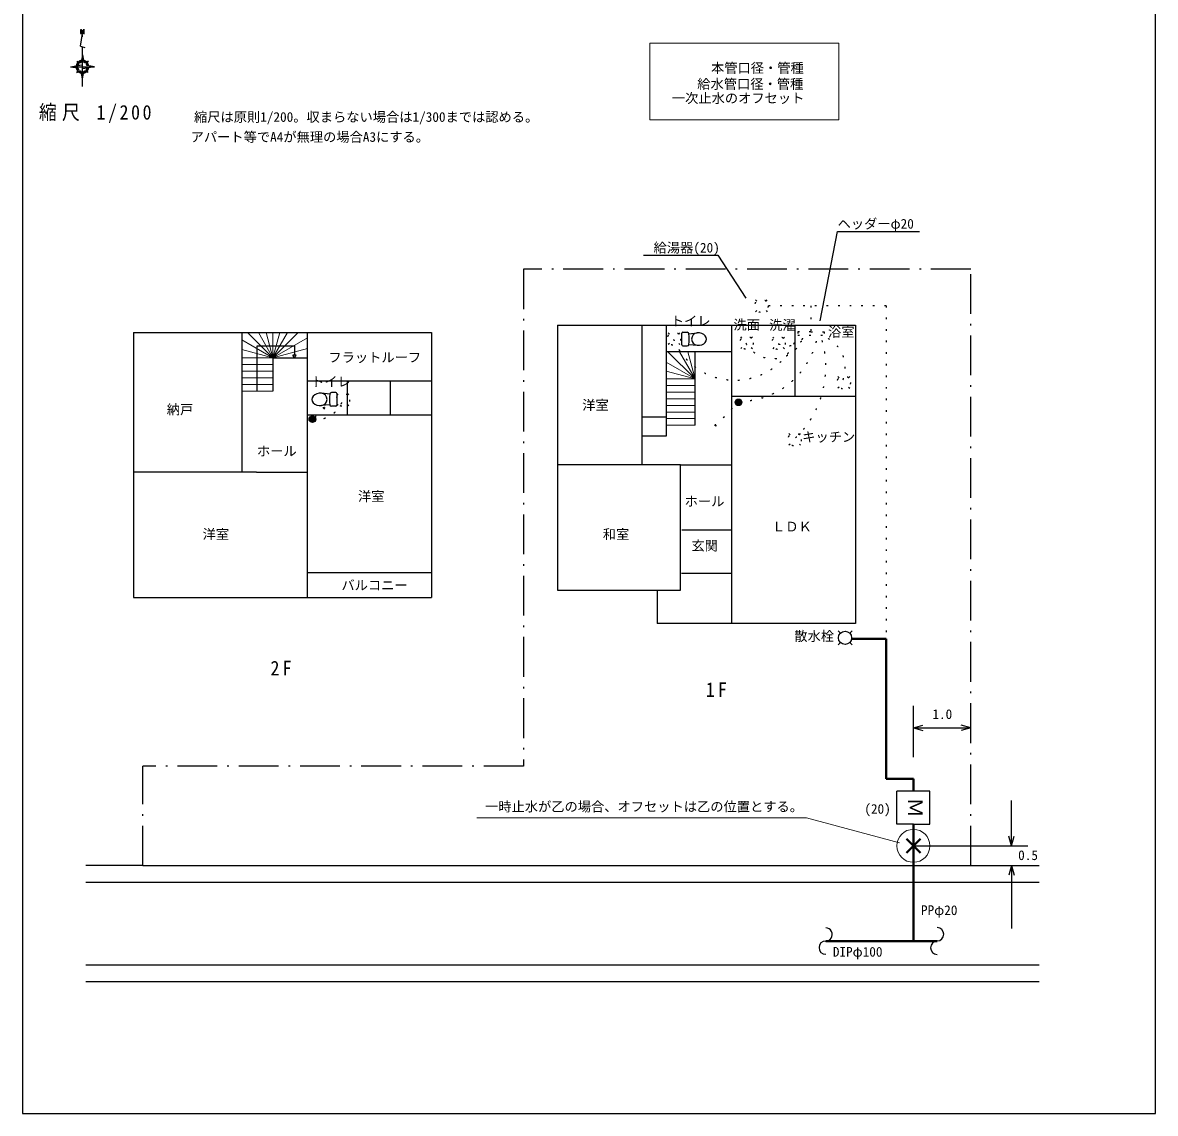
# Model space of a CAD drawing. Units: millimetres, scale not verified, with parts at other scales. Extents: x 50814 to 180797, y 13681 to 153903.
# Drawn here: x 52687 to 86887, y 14281 to 47203 of the extents above; entities that cross this region are included whole.
import ezdxf
from ezdxf.enums import TextEntityAlignment as Align

# ---------------------------------------------------------------- set-up
doc = ezdxf.new("R2010")
doc.units = ezdxf.units.MM
doc.header["$LTSCALE"] = 200
doc.linetypes.add('DASHED_DOTTED', pattern=[9.25, 6, -1.5, 0.25, -1.5])
doc.linetypes.add('DOTTED', pattern=[1.75, 0.25, -1.5])
doc.layers.add('凡例他', color=1, linetype='Continuous', lineweight=9)
doc.layers.add('芯', color=7, linetype='Continuous', lineweight=25)
doc.styles.add('ＭＳ 明朝', font='')
doc.styles.get('ＭＳ 明朝').set_extended_font_data('MS Mincho')

msp = doc.modelspace()

# ---------------------------------------------------------------- linework, layer by layer
at = {"layer": '凡例他'}
for p, q in [((71626.6, 46580.2), (71626.6, 44273.2)), ((71626.6, 46580.2), (77331.7, 46580.2)), ((77331.7, 46580.2), (77331.7, 44273.2)), ((71626.6, 44273.2), (77331.7, 44273.2)), ((71529.7, 23200.9), (66403.3, 23200.9)), ((76350.3, 23200.9), (71529.7, 23200.9)), ((79158, 22448.5), (76350.3, 23200.9))]:
    msp.add_line(p, q, dxfattribs=at)
msp.add_circle((79581.4, 22355.3), 497.3, dxfattribs=at)
at = {"layer": '芯'}
for p, q in [((52687.2, 61081), (52687.2, 14281)), ((86887.2, 14281), (86887.2, 61081)), ((76766.4, 38198.1), (77292.6, 40897.7)), ((77292.6, 40897.7), (79763.4, 40897.7)), ((71435.9, 40188.5), (73677.9, 40188.5)), ((73677.9, 40188.5), (74524.4, 38884.5)), ((68836.4, 38069.8), (77836.4, 38069.8)), ((68836.4, 38069.8), (68836.4, 30069.8)), ((71394.5, 33855.8), (71394.5, 38069.8)), ((72112.7, 38064.5), (72112.7, 34718.9)), ((74096.8, 29069.8), (74096.8, 38069.8)), ((75997.3, 38069.8), (75997.3, 37063)), ((77836.4, 38069.8), (77836.4, 29069.8)), ((56031.1, 37847.9), (65031.1, 37847.9)), ((56031.1, 37847.9), (56031.1, 29847.9)), ((59307.4, 37842.6), (59307.4, 34496.9)), ((61291.4, 29847.9), (61291.4, 37847.9)), ((65031.1, 37847.9), (65031.1, 29847.9)), ((72591.4, 37476.1), (72591.4, 37826.1)), ((72621.4, 37856.1), (72752.6, 37856.1)), ((72802.5, 37810.1), (73053.5, 37836.7)), ((59770.2, 37448), (60895.3, 37448)), ((59770.2, 36084.2), (59770.2, 37448)), ((60895.3, 37448), (60895.3, 37170.8)), ((72621.4, 37446.1), (72752.6, 37446.1)), ((72802.5, 37492.1), (73053.5, 37465.4)), ((60244.6, 37084.2), (61288.4, 37084.2)), ((60244.6, 37084.2), (60244.6, 36084.2)), ((60895.3, 37084.2), (60845.3, 37170.8)), ((60945.3, 37170.8), (60845.3, 37170.8)), ((60895.3, 37084.2), (60945.3, 37170.8)), ((74093.9, 37270.5), (72112.7, 37270.5)), ((72991.5, 35050), (72991.5, 37270.5)), ((75997.3, 37063), (75997.3, 35931.6)), ((61291.4, 36395.6), (65031.1, 36395.6)), ((62484.6, 36395.6), (62484.6, 35368)), ((63783.2, 36395.6), (63783.2, 35368)), ((61959.5, 35989.8), (61708.4, 36016.5)), ((62140.6, 36035.8), (62009.4, 36035.8)), ((62170.6, 36005.8), (62170.6, 35655.8)), ((74104.4, 35931.6), (77836.4, 35931.6)), ((61959.5, 35671.8), (61708.4, 35645.2)), ((62140.6, 35625.8), (62009.4, 35625.8)), ((61291.4, 35368), (65031.1, 35368)), ((71394.5, 35304.8), (72112.7, 35304.8)), ((72112.7, 34718.9), (71394.5, 34718.9)), ((59307.4, 34496.9), (59307.4, 33633.8)), ((59747.2, 33633.8), (56035.2, 33633.8)), ((59747.2, 33633.8), (61291.4, 33633.8)), ((72552.6, 33855.8), (68840.6, 33855.8)), ((72552.6, 30069.8), (72552.6, 33855.8)), ((72552.6, 33855.8), (74096.8, 33855.8)), ((72589.7, 31889.6), (74078.7, 31889.6)), ((61291.4, 30603.3), (65031.1, 30603.3)), ((72582.3, 30589.3), (74096.8, 30589.3)), ((56031.1, 29847.9), (59044.3, 29847.9)), ((59044.3, 29847.9), (59747.2, 29847.9)), ((59747.2, 29847.9), (65031.1, 29847.9)), ((68836.4, 30069.8), (71849.7, 30069.8)), ((71849.7, 30069.8), (71849.7, 29069.8)), ((71849.7, 30069.8), (72552.6, 30069.8)), ((77836.4, 29069.8), (71849.7, 29069.8)), ((77376.6, 28774.1), (77305.9, 28844.8)), ((77659.5, 28774.1), (77730.2, 28844.8)), ((77376.6, 28491.2), (77305.9, 28420.5)), ((77659.5, 28491.2), (77730.2, 28420.5)), ((79581.4, 25035), (79581.4, 26581.4)), ((79581.4, 25915.4), (79871.1, 25993)), ((81312, 25915.4), (81022.2, 25993)), ((79579.7, 25915.4), (81312, 25915.4)), ((79581.4, 25915.4), (79871.1, 25837.8)), ((81312, 25915.4), (81022.2, 25837.8)), ((79081.4, 23010.5), (79081.4, 24010.5)), ((80081.4, 24010.5), (79081.4, 24010.5)), ((80081.4, 23010.5), (80081.4, 24010.5)), ((82544.4, 22392.1), (82544.4, 23724.1)), ((79581.4, 23010.5), (79081.4, 23010.5)), ((79581.4, 23010.5), (80081.4, 23010.5)), ((82544.4, 22355.3), (82466.8, 22645.1)), ((82544.4, 22355.3), (82622.1, 22645.1)), ((79581.4, 21759.4), (79581.4, 22355.3)), ((79581.4, 22355.3), (83038.5, 22355.3)), ((82544.4, 22392.1), (82544.4, 22355.3)), ((56312, 21759.4), (54598, 21759.4)), ((56312, 21759.4), (81312, 21759.4)), ((81312, 21759.4), (83377.5, 21759.4)), ((82544.4, 21759.4), (82466.8, 21469.6)), ((82544.4, 21759.4), (82544.4, 19857.1)), ((82544.4, 21759.4), (82622.1, 21469.6)), ((54598, 21259.4), (83377.5, 21259.4)), ((54598, 18759.4), (83377.5, 18759.4)), ((54598, 18259.4), (83377.5, 18259.4)), ((52687.2, 14281), (86887.2, 14281))]:
    msp.add_line(p, q, dxfattribs=at)
at = {"layer": '芯', "linetype": 'DASHED_DOTTED'}
for p, q in [((54429.4, 46491.4), (54492.7, 46871.2)), ((54464.9, 46991.2), (54432.7, 46991.2)), ((54432.7, 46871.2), (54468.7, 46871.2)), ((54438.7, 46985.2), (54438.7, 46877.2)), ((54462.7, 46973.7), (54462.7, 46877.2)), ((54515.1, 46887), (54464.9, 46991.2)), ((54470.3, 46975.4), (54520.4, 46871.2)), ((54492.7, 45271.2), (54492.7, 46871.2)), ((54552.7, 46991.2), (54516.7, 46991.2)), ((54520.4, 46871.2), (54552.7, 46871.2)), ((54522.7, 46888.8), (54522.7, 46985.2)), ((54546.7, 46877.2), (54546.7, 46985.2)), ((54429.4, 46491.4), (54567.7, 46454.3)), ((54492.7, 46231.2), (54455.9, 46010.4)), ((54492.7, 46231.2), (54529.5, 46010.4)), ((54132.7, 45871.2), (54477.5, 45928.7)), ((54132.7, 45871.2), (54852.7, 45871.2)), ((54132.7, 45871.2), (54353.4, 45834.4)), ((54323, 46040.9), (54409.7, 45988.9)), ((54323, 46040.9), (54375, 45954.2)), ((54353.4, 45908), (54375, 45954.2)), ((54375, 45788.2), (54353.4, 45834.4)), ((54409.7, 45988.9), (54455.9, 46010.4)), ((54477.5, 45928.7), (54507.9, 45813.8)), ((54852.7, 45871.2), (54507.9, 45813.8)), ((54529.5, 46010.4), (54575.7, 45988.9)), ((54662.4, 46040.9), (54575.7, 45988.9)), ((54662.4, 46040.9), (54610.3, 45954.2)), ((54610.3, 45954.2), (54631.9, 45908)), ((54631.9, 45834.4), (54610.3, 45788.2)), ((54852.7, 45871.2), (54631.9, 45908)), ((54323, 45701.5), (54375, 45788.2)), ((54323, 45701.5), (54409.7, 45753.5)), ((54455.9, 45732), (54409.7, 45753.5)), ((54492.7, 45511.2), (54455.9, 45732)), ((54492.7, 45511.2), (54529.5, 45732)), ((54575.7, 45753.5), (54529.5, 45732)), ((54662.4, 45701.5), (54575.7, 45753.5)), ((54662.4, 45701.5), (54610.3, 45788.2)), ((81312, 39759.4), (67812, 39759.4)), ((67812, 39759.4), (67812, 24759.4)), ((81312, 21759.4), (81312, 39759.4)), ((67812, 24759.4), (56312, 24759.4)), ((56312, 21759.4), (56312, 24759.4))]:
    msp.add_line(p, q, dxfattribs=at)
at = {"layer": '芯', "linetype": 'DOTTED'}
for p, q in [((74852.1, 38796.5), (74781.4, 38867.2)), ((75134.9, 38796.5), (75205.7, 38867.2)), ((78757.8, 38655.1), (75193.5, 38655.1)), ((76489.4, 38650.6), (76489.4, 37867.6)), ((78757.8, 38655.1), (78757.8, 28600.3)), ((74852.1, 38513.7), (74781.4, 38443)), ((75134.9, 38513.7), (75205.7, 38443)), ((72214.3, 37802.5), (72143.6, 37873.2)), ((72497.2, 37802.5), (72567.9, 37873.2)), ((74403.3, 37683.8), (74332.6, 37754.5)), ((74686.1, 37683.8), (74756.8, 37754.5)), ((75370.2, 37677.9), (75299.5, 37748.6)), ((75653.1, 37677.9), (75723.8, 37748.6)), ((76489.4, 37867.6), (76089.4, 37867.6)), ((76089.4, 37867.6), (76089.4, 37767.6)), ((76089.4, 37767.6), (76889.4, 37767.6)), ((76489.4, 37867.6), (76889.4, 37867.6)), ((76889.4, 37867.6), (76889.4, 37767.6)), ((72214.3, 37519.6), (72143.6, 37448.9)), ((72497.2, 37519.6), (72567.9, 37448.9)), ((74403.3, 37401), (74332.6, 37330.3)), ((74686.1, 37401), (74756.8, 37330.3)), ((75370.2, 37395.1), (75299.5, 37324.4)), ((75653.1, 37395.1), (75723.8, 37324.4)), ((77339.7, 36485.5), (77269, 36556.3)), ((77622.5, 36485.5), (77693.3, 36556.3)), ((62216.5, 35960.2), (62145.7, 36030.9)), ((62499.3, 35960.2), (62570, 36030.9)), ((77339.7, 36202.7), (77269, 36132)), ((77622.5, 36202.7), (77693.3, 36132)), ((61799.3, 35586.9), (61371.8, 35159.4)), ((61799.3, 35586.9), (61606.1, 35535.1)), ((61799.3, 35586.9), (61747.5, 35393.7)), ((62216.5, 35677.4), (62145.7, 35606.7)), ((62499.3, 35677.4), (62570, 35606.7)), ((73592.2, 35033), (74299.3, 35740.1)), ((73592.2, 35033), (73644, 35226.2)), ((73592.2, 35033), (73785.4, 35084.8)), ((75856.7, 34765.2), (75785.9, 34835.9)), ((76139.5, 34765.2), (76210.2, 34835.9)), ((75856.7, 34482.4), (75785.9, 34411.7)), ((76139.5, 34482.4), (76210.2, 34411.7))]:
    msp.add_line(p, q, dxfattribs=at)
at = {"layer": '芯', "lineweight": 9}
for p, q in [((60244.6, 37084.2), (59307.4, 37625.3)), ((60244.6, 37084.2), (59480.9, 37847.9)), ((60244.6, 37084.2), (59803.7, 37847.9)), ((60244.6, 37084.2), (60040, 37847.9)), ((60244.6, 37084.2), (60244.6, 37847.9)), ((60244.6, 37084.2), (60685.6, 37847.9)), ((60244.6, 37084.2), (60449.3, 37847.9)), ((60244.6, 37084.2), (61008.3, 37847.9)), ((60244.6, 37084.2), (61291.4, 37688.5)), ((60244.6, 37084.2), (59307.4, 37335.3)), ((60244.6, 37084.2), (61291.4, 37364.6)), ((60244.6, 37084.2), (59306.4, 37084.2)), ((72991.5, 36450), (72112.7, 36957.4)), ((72991.5, 36450), (72171, 37270.5)), ((72991.5, 36450), (72517.8, 37270.5)), ((72991.5, 36450), (72771.7, 37270.5)), ((60244.6, 36884.2), (59306.4, 36884.2)), ((60244.6, 36684.2), (59306.4, 36684.2)), ((72991.5, 36450), (72112.7, 36685.5)), ((60244.6, 36484.2), (59306.4, 36484.2)), ((60244.6, 36284.2), (59306.4, 36284.2)), ((72991.5, 36450), (72112.7, 36450)), ((60244.6, 36084.2), (59306.4, 36084.2)), ((72991.5, 36250), (72112.7, 36250)), ((72991.5, 36050), (72112.7, 36050)), ((72991.5, 35850), (72112.7, 35850)), ((72991.5, 35650), (72112.7, 35650)), ((72991.5, 35450), (72112.7, 35450)), ((72991.5, 35250), (72112.7, 35250)), ((72991.5, 35050), (72112.7, 35050))]:
    msp.add_line(p, q, dxfattribs=at)
at = {"layer": '芯', "linetype": 'DOTTED', "lineweight": 40}
for p, q in [((62485, 35381.1), (62484.6, 35381.1)), ((62485.5, 35381.2), (62485, 35381.1)), ((62486.1, 35381.2), (62485.5, 35381.2)), ((62486.7, 35381.2), (62486.1, 35381.2)), ((62487.3, 35381.2), (62486.7, 35381.2)), ((62487.8, 35381.2), (62487.3, 35381.2)), ((62488.4, 35381.2), (62487.8, 35381.2)), ((62488.6, 35381.2), (62488.4, 35381.2))]:
    msp.add_line(p, q, dxfattribs=at)
at = {"layer": '芯', "lineweight": 40}
for p, q in [((78757.8, 28600.3), (77715.4, 28600.3)), ((78757.8, 24381.2), (78757.8, 28600.3)), ((79581.4, 24381.2), (78757.8, 24381.2)), ((79581.4, 24010.5), (79581.4, 24381.2)), ((79581.4, 23010.5), (79581.4, 19481.8)), ((79581.4, 22355.3), (79369.2, 22567.4)), ((79581.4, 22355.3), (79369.2, 22143.1)), ((79581.4, 22355.3), (79793.5, 22567.4)), ((79581.4, 22355.3), (79793.5, 22143.1)), ((76933.4, 19481.8), (77327.9, 19481.8)), ((77327.9, 19481.8), (80299.9, 19481.8))]:
    msp.add_line(p, q, dxfattribs=at)
at = {"layer": '芯', "linetype": 'DOTTED'}
for centre in [(74993.5, 38655.1), (72355.7, 37661.1), (74544.7, 37542.4), (75511.6, 37536.5), (77481.1, 36344.1), (62357.9, 35818.8), (75998.1, 34623.8)]:
    msp.add_circle(centre, 200, dxfattribs=at)
at = {"layer": '芯'}
for centre, radius in [((74303.6, 35742.6), 100), ((74303.6, 35742.6), 90), ((74303.6, 35742.6), 80), ((74303.6, 35742.6), 70), ((74303.6, 35742.6), 60), ((74303.6, 35742.6), 50), ((74303.6, 35742.6), 40), ((74303.6, 35742.6), 30), ((74303.6, 35742.6), 20), ((74303.6, 35742.6), 10), ((61434.9, 35237), 100), ((61434.9, 35237), 90), ((61434.9, 35237), 80), ((61434.9, 35237), 70), ((61434.9, 35237), 60), ((61434.9, 35237), 50), ((61434.9, 35237), 40), ((61434.9, 35237), 30), ((61434.9, 35237), 20), ((61434.9, 35237), 10), ((77518, 28632.6), 200)]:
    msp.add_circle(centre, radius, dxfattribs=at)
at = {"layer": '芯', "linetype": 'DASHED_DOTTED'}
for centre, radius, start, end in [((54432.7, 46985.2), 6, 0, 90), ((54432.7, 46877.2), 6, 270, 0), ((54466.7, 46973.7), 4, 25.70459, 180), ((54468.7, 46877.2), 6, 180, 180.67964), ((54468.7, 46877.2), 6, 180.67964, 270), ((54518.7, 46888.8), 4, 205.70459, 0), ((54516.7, 46985.2), 6, 0, 90), ((54552.7, 46985.2), 6, 90, 180), ((54552.7, 46877.2), 6, 180, 270), ((54492.7, 45871.2), 191.3, 138.67458, 171.44472), ((54492.7, 45871.2), 191.3, 188.55528, 221.32542), ((54492.7, 45871.2), 185.3, 139.26791, 170.84038), ((54492.7, 45871.2), 185.3, 189.15962, 220.73209), ((54492.7, 45871.2), 179.3, 139.90319, 170.19321), ((54492.7, 45871.2), 179.3, 189.80679, 220.09681), ((54492.7, 45871.2), 173.3, 140.58513, 169.49841), ((54492.7, 45871.2), 173.3, 190.50159, 219.41487), ((54492.7, 45871.2), 167.3, 141.31921, 168.75036), ((54492.7, 45871.2), 167.3, 191.24964, 218.68079), ((54492.7, 45871.2), 161.3, 142.11179, 167.94254), ((54492.7, 45871.2), 161.3, 192.05746, 217.88821), ((54492.7, 45871.2), 155.3, 142.97038, 167.06725), ((54492.7, 45871.2), 155.3, 192.93275, 217.02962), ((54492.7, 45871.2), 149.3, 143.90385, 166.11539), ((54492.7, 45871.2), 149.3, 193.88461, 216.09615), ((54492.7, 45871.2), 143.3, 146.39272, 163.60849), ((54492.7, 45871.2), 143.3, 196.39151, 213.60728), ((54492.7, 45871.2), 191.3, 98.55528, 131.32542), ((54492.7, 45871.2), 185.3, 99.15962, 130.73209), ((54492.7, 45871.2), 179.3, 99.80679, 130.09681), ((54492.7, 45871.2), 173.3, 100.50159, 129.41487), ((54492.7, 45871.2), 167.3, 101.24964, 128.68079), ((54492.7, 45871.2), 161.3, 102.05746, 127.88821), ((54492.7, 45871.2), 155.3, 102.93275, 127.02962), ((54492.7, 45871.2), 149.3, 103.88461, 126.09615), ((54492.7, 45871.2), 143.3, 106.39151, 123.60728), ((54492.7, 45871.2), 191.3, 48.67458, 81.44472), ((54492.7, 45871.2), 185.3, 49.26791, 80.84038), ((54492.7, 45871.2), 179.3, 49.90319, 80.19321), ((54492.7, 45871.2), 173.3, 50.58513, 79.49841), ((54492.7, 45871.2), 167.3, 51.31921, 78.75036), ((54492.7, 45871.2), 161.3, 52.11179, 77.94254), ((54492.7, 45871.2), 155.3, 52.97038, 77.06725), ((54492.7, 45871.2), 149.3, 53.90385, 76.11539), ((54492.7, 45871.2), 143.3, 56.39272, 73.60849), ((54492.7, 45871.2), 143.3, 16.39151, 33.60728), ((54492.7, 45871.2), 143.3, 326.39272, 343.60849), ((54492.7, 45871.2), 149.3, 13.88461, 36.09615), ((54492.7, 45871.2), 149.3, 323.90385, 346.11539), ((54492.7, 45871.2), 155.3, 12.93275, 37.02962), ((54492.7, 45871.2), 155.3, 322.97038, 347.06725), ((54492.7, 45871.2), 161.3, 12.05746, 37.88821), ((54492.7, 45871.2), 161.3, 322.11179, 347.94254), ((54492.7, 45871.2), 167.3, 11.24964, 38.68079), ((54492.7, 45871.2), 167.3, 321.31921, 348.75036), ((54492.7, 45871.2), 173.3, 10.50159, 39.41487), ((54492.7, 45871.2), 173.3, 320.58513, 349.49841), ((54492.7, 45871.2), 179.3, 9.80679, 40.09681), ((54492.7, 45871.2), 179.3, 319.90319, 350.19321), ((54492.7, 45871.2), 185.3, 9.15962, 40.73209), ((54492.7, 45871.2), 185.3, 319.26791, 350.84038), ((54492.7, 45871.2), 191.3, 8.55528, 41.32542), ((54492.7, 45871.2), 191.3, 318.67458, 351.44472), ((54492.7, 45871.2), 191.3, 228.67458, 261.44472), ((54492.7, 45871.2), 185.3, 229.26791, 260.84038), ((54492.7, 45871.2), 179.3, 229.90319, 260.19321), ((54492.7, 45871.2), 173.3, 230.58513, 259.49841), ((54492.7, 45871.2), 167.3, 231.31921, 258.75036), ((54492.7, 45871.2), 161.3, 232.11179, 257.94254), ((54492.7, 45871.2), 155.3, 232.97038, 257.06725), ((54492.7, 45871.2), 149.3, 233.90385, 256.11539), ((54492.7, 45871.2), 143.3, 236.39272, 253.60849), ((54492.7, 45871.2), 191.3, 278.55528, 311.32542), ((54492.7, 45871.2), 185.3, 279.15962, 310.73209), ((54492.7, 45871.2), 179.3, 279.80679, 310.09681), ((54492.7, 45871.2), 173.3, 280.50159, 309.41487), ((54492.7, 45871.2), 167.3, 281.24964, 308.68079), ((54492.7, 45871.2), 161.3, 282.05746, 307.88821), ((54492.7, 45871.2), 155.3, 282.93275, 307.02962), ((54492.7, 45871.2), 149.3, 283.88461, 306.09615), ((54492.7, 45871.2), 143.3, 286.39151, 303.60728)]:
    msp.add_arc(centre, radius, start, end, dxfattribs=at)
at = {"layer": '芯', "linetype": 'DOTTED'}
for centre, radius, start, end in [((74188.7, 38415.6), 2003.6, 202.69392, 341.56302), ((74314.3, 38188.1), 2415.6, 269.79297, 349.97497), ((75346.4, 38013.4), 954.9, 210.44194, 345.08839), ((75788.3, 38141.5), 691.8, 245.53732, 327.29056), ((73941.1, 36818.1), 2995.1, 314.13609, 18.48381), ((76520.7, 36788.5), 1005.2, 338.54195, 72.05234), ((61554.5, 36065.1), 838.9, 261.88554, 342.48117)]:
    msp.add_arc(centre, radius, start, end, dxfattribs=at)
at = {"layer": '芯'}
for centre, radius, start, end in [((72621.4, 37826.1), 30, 90, 180), ((72752.6, 37806.1), 50, 4.58408, 90), ((70819.5, 37651.1), 1989.4, 355.41591, 4.58408), ((73070.7, 37651.1), 186.4, 95.269, 264.73099), ((72621.4, 37476.1), 30, 180, 270), ((72752.6, 37496.1), 50, 270, 355.41591), ((61691.3, 35830.8), 186.4, 275.269, 84.73099), ((63942.5, 35830.8), 1989.4, 175.41591, 184.58408), ((62009.4, 35985.8), 50, 90, 175.41591), ((62140.6, 36005.8), 30, 0, 90), ((62009.4, 35675.8), 50, 184.58408, 270), ((62140.6, 35655.8), 30, 270, 0), ((76933.4, 19680.1), 200, 264.63857, 90), ((80299.9, 19685.9), 200, 270, 90), ((76933.4, 19281.8), 200, 90, 270), ((80299.9, 19279.3), 200, 90, 270)]:
    msp.add_arc(centre, radius, start, end, dxfattribs=at)
for centre, major_axis in [((73088.6, 37651.1), (250, 0)), ((61673.4, 35830.8), (-250, 0))]:
    msp.add_ellipse(centre, major_axis=major_axis, ratio=0.75, start_param=4.5717762, end_param=7.9945941, dxfattribs=at)

# ---------------------------------------------------------------- texts
at = {"layer": '凡例他', "style": 'ＭＳ 明朝'}
for s, p in [('本管口径・管種', (73471.3, 45600.4)), ('給水管口径・管種', (73057.5, 45116.8)), ('一次止水のオフセット', (72289.2, 44689.4)), ('縮尺は原則1/200。収まらない場合は1/300までは認める。', (57860.4, 44121.5)), ('アパート等でA4が無理の場合A3にする。', (57758.6, 43518.5)), ('一時止水が乙の場合、オフセットは乙の位置とする。', (66648, 23305.2))]:
    msp.add_text(s, height=293.3, dxfattribs=at).set_placement(p, align=Align.BOTTOM_LEFT)
at = {"layer": '芯', "style": 'ＭＳ 明朝'}
for s, p in [('ヘッダーφ20', (77292.6, 40897.7)), ('給湯器(20)', (71737.8, 40176)), ('トイレ', (72258.3, 37965.1)), ('洗面', (74148.7, 37850.9)), ('洗濯', (75228.8, 37840.5)), ('浴室', (77004.9, 37632.8)), ('フラットルーフ', (61918.7, 36865.7)), ('トイレ', (61396.2, 36134.1)), ('納戸', (57038.7, 35293.6)), ('洋室', (69582.6, 35424.6)), ('キッチン', (76225.9, 34464.9)), ('ホール', (59762.1, 34037.1)), ('洋室', (62810.7, 32672.8)), ('ホール', (72675.6, 32519.5)), ('洋室', (58119.5, 31527.1)), ('和室', (70204.9, 31527.1)), ('ＬＤＫ', (75314.2, 31756.4)), ('玄関', (72879.3, 31183.2)), ('バルコニー', (62311.7, 29987.8)), ('散水栓', (75987, 28452.2)), ('1.0', (80155.6, 26095.6)), ('(20)', (78101.1, 23235.8)), ('0.5', (82744.3, 21838.7)), ('PPφ20', (79810.5, 20178.7)), ('DIPφ100', (77148.5, 18922.5))]:
    msp.add_text(s, height=293.3, dxfattribs=at).set_placement(p, align=Align.BOTTOM_LEFT)
msp.add_text('Ｍ', height=439.9, rotation=270, dxfattribs=at).set_placement((79291.6, 23807.2), align=Align.BOTTOM_LEFT)
at = {"layer": '芯', "char_height": 439.9, "attachment_point": 7, "style": 'ＭＳ 明朝'}
for s, insert in [('\\T1.29;\\W0.9;縮尺\\~1/200', (53177.6, 44170.5)), ('\\T1.36;\\W0.9;2F', (60171, 27500.8)), ('\\T1.36;\\W0.9;1F', (73314.3, 26852.5))]:
    msp.add_mtext(s, dxfattribs=dict(at, insert=insert))

doc.saveas('drawing.dxf')
